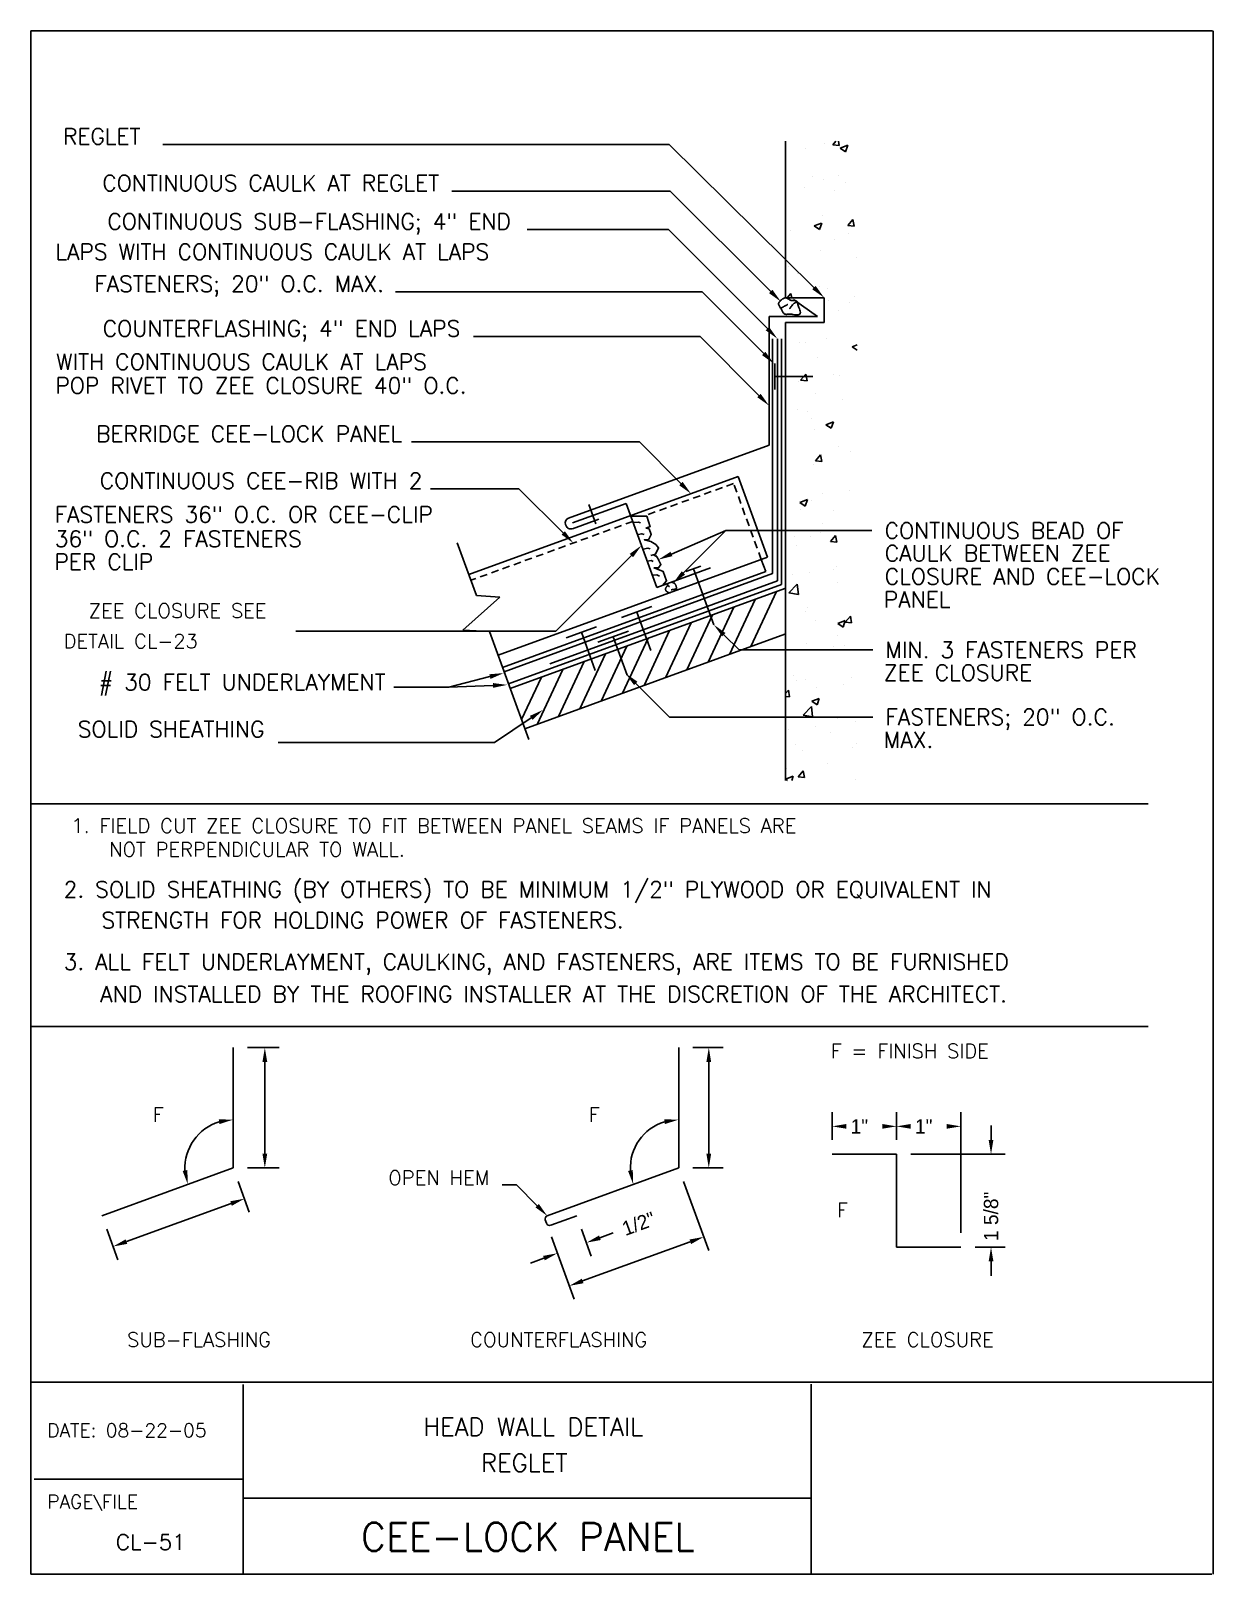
# Model space of a CAD drawing. Extents: x -4.2 to 22.3, y -4.2 to 30.3.
import ezdxf
from ezdxf.enums import TextEntityAlignment as Align

# ---------------------------------------------------------------- set-up
doc = ezdxf.new("R2010")
doc.units = 0
doc.header["$LTSCALE"] = 0.333325
doc.header["$MEASUREMENT"] = 0
doc.linetypes.add('HIDDENX2', pattern=[0.75, 0.5, -0.25])
doc.layers.get('0').update_dxf_attribs({"linetype": 'CONTINUOUS'})
for name, color, linetype in [('1', 7, 'CONTINUOUS'), ('BORDER', 7, 'CONTINUOUS'), ('CMP-FLSH', 7, 'CONTINUOUS'), ('DIM-TXT', 7, 'CONTINUOUS'), ('STRCTR', 7, 'CONTINUOUS')]:
    doc.layers.add(name, color=color, linetype=linetype)
doc.styles.add('AU101S01', font='SIMPLEX.SHX')
doc.styles.add('ROMANS', font='romans', dxfattribs={"height": 0.25})

# ---------------------------------------------------------------- blocks, each defined once
blk = doc.blocks.new('*X1')
at = {"color": 0, "linetype": 'CONTINUOUS'}
for p, q in [((12.067, 25.199), (12.067, 25.199)), ((12.401, 25.289), (12.401, 25.289)), ((12.537, 25.261), (12.537, 25.261)), ((12.54, 25.267), (12.594, 25.331)), ((12.54, 25.267), (12.652, 25.257)), ((12.652, 25.257), (12.639, 25.331)), ((12.669, 25.21), (12.801, 25.26)), ((12.669, 25.21), (12.763, 25.147)), ((12.763, 25.147), (12.801, 25.26)), ((12.181, 24.719), (12.181, 24.719)), ((12.378, 24.665), (12.378, 24.665)), ((12.643, 24.74), (12.643, 24.74)), ((12.753, 24.615), (12.753, 24.615)), ((12.043, 24.521), (12.043, 24.521)), ((12.576, 24.467), (12.576, 24.467)), ((12.355, 24.041), (12.355, 24.041)), ((11.808, 23.766), (11.808, 23.766)), ((12.213, 23.85), (12.344, 23.9)), ((12.213, 23.85), (12.306, 23.787)), ((12.26, 23.875), (12.26, 23.875)), ((12.306, 23.787), (12.345, 23.9)), ((12.8, 23.857), (12.891, 23.965)), ((12.8, 23.857), (12.912, 23.847)), ((12.912, 23.847), (12.891, 23.965)), ((12.566, 23.621), (12.566, 23.621)), ((12.809, 23.723), (12.809, 23.723)), ((12.332, 23.417), (12.332, 23.417)), ((12.951, 23.292), (12.951, 23.292)), ((11.767, 23.136), (11.767, 23.136)), ((11.922, 23.022), (11.922, 23.022)), ((11.743, 22.596), (11.806, 22.672)), ((11.82, 22.596), (11.806, 22.672)), ((12.31, 22.793), (12.31, 22.793)), ((12.443, 22.765), (12.443, 22.765)), ((12.458, 22.552), (12.458, 22.552)), ((12.839, 22.513), (12.839, 22.513)), ((12.927, 22.614), (12.927, 22.614)), ((12.638, 22.365), (12.638, 22.365)), ((12.434, 21.874), (12.434, 21.874)), ((11.965, 21.813), (11.965, 21.813)), ((12.07, 21.812), (12.07, 21.812)), ((12.876, 21.735), (12.963, 21.769)), ((12.876, 21.735), (12.963, 21.677)), ((12.264, 21.544), (12.264, 21.544)), ((11.941, 21.135), (11.941, 21.135)), ((11.976, 21.154), (12.066, 21.262)), ((11.976, 21.154), (12.088, 21.144)), ((12.088, 21.144), (12.066, 21.262)), ((12.56, 21.247), (12.56, 21.247)), ((12.651, 21.228), (12.651, 21.228)), ((12.241, 20.92), (12.241, 20.92)), ((12.706, 20.812), (12.706, 20.812)), ((11.916, 20.647), (11.916, 20.647)), ((12.101, 20.602), (12.101, 20.602)), ((12.158, 20.489), (12.158, 20.489)), ((12.218, 20.296), (12.218, 20.296)), ((12.42, 20.376), (12.551, 20.426)), ((12.42, 20.376), (12.513, 20.313)), ((12.513, 20.313), (12.551, 20.426)), ((12.632, 19.991), (12.632, 19.991)), ((12.236, 19.743), (12.326, 19.851)), ((12.236, 19.743), (12.348, 19.734)), ((12.348, 19.734), (12.326, 19.851)), ((12.333, 19.859), (12.333, 19.859)), ((12.849, 19.905), (12.849, 19.905)), ((12.196, 19.672), (12.196, 19.672)), ((12.355, 19.166), (12.355, 19.166)), ((12.825, 19.228), (12.825, 19.228)), ((11.964, 19.016), (12.095, 19.066)), ((11.964, 19.016), (12.057, 18.953)), ((11.968, 18.901), (11.968, 18.901)), ((12.057, 18.953), (12.095, 19.066)), ((12.173, 19.047), (12.173, 19.047)), ((12.363, 18.649), (12.363, 18.649)), ((12.555, 18.872), (12.555, 18.872)), ((11.862, 18.426), (11.862, 18.426)), ((12.15, 18.423), (12.15, 18.423)), ((12.331, 18.488), (12.331, 18.488)), ((12.496, 18.333), (12.587, 18.441)), ((12.608, 18.323), (12.587, 18.441)), ((11.911, 18.273), (11.911, 18.273)), ((12.496, 18.333), (12.608, 18.323)), ((12.548, 17.842), (12.548, 17.842)), ((12.596, 17.905), (12.596, 17.905)), ((11.77, 17.434), (11.916, 17.586)), ((11.838, 17.749), (11.838, 17.749)), ((11.937, 17.408), (11.916, 17.586)), ((12.127, 17.799), (12.127, 17.799)), ((12.627, 17.617), (12.627, 17.617)), ((11.77, 17.434), (11.937, 17.408)), ((12.055, 17.102), (12.055, 17.102)), ((12.104, 17.175), (12.104, 17.175)), ((12.756, 16.923), (12.847, 17.03)), ((12.868, 16.913), (12.847, 17.03)), ((12.231, 16.947), (12.231, 16.947)), ((12.627, 16.902), (12.758, 16.952)), ((12.627, 16.902), (12.72, 16.839)), ((12.72, 16.839), (12.758, 16.952)), ((12.756, 16.923), (12.868, 16.913)), ((12.082, 16.551), (12.082, 16.551)), ((12.549, 16.498), (12.549, 16.498)), ((12.626, 16.695), (12.626, 16.695)), ((12.746, 16.519), (12.746, 16.519)), ((11.858, 15.994), (11.858, 15.994)), ((12.059, 15.927), (12.059, 15.927)), ((12.859, 15.952), (12.859, 15.952)), ((11.713, 15.68), (11.762, 15.738)), ((11.784, 15.62), (11.762, 15.738)), ((11.905, 15.899), (11.905, 15.899)), ((12.253, 15.779), (12.253, 15.779)), ((12.722, 15.841), (12.722, 15.841)), ((11.713, 15.626), (11.784, 15.62)), ((12.019, 15.297), (12.165, 15.449)), ((12.186, 15.271), (12.165, 15.449)), ((12.171, 15.542), (12.302, 15.592)), ((12.171, 15.542), (12.264, 15.479)), ((12.264, 15.479), (12.302, 15.592)), ((12.019, 15.297), (12.186, 15.271)), ((12.036, 15.302), (12.036, 15.302)), ((12.621, 15.243), (12.621, 15.243)), ((12.939, 15.195), (12.939, 15.195)), ((11.759, 15.04), (11.759, 15.04)), ((12.229, 15.102), (12.229, 15.102)), ((12.494, 14.994), (12.494, 14.994)), ((11.888, 14.784), (11.888, 14.784)), ((12.013, 14.678), (12.013, 14.678)), ((12.889, 14.742), (12.889, 14.742)), ((12.96, 14.798), (12.96, 14.798)), ((11.736, 14.362), (11.736, 14.362)), ((11.932, 14.22), (12.022, 14.327)), ((12.044, 14.21), (12.022, 14.327)), ((12.446, 14.456), (12.446, 14.456)), ((11.714, 14.182), (11.846, 14.233)), ((11.714, 14.182), (11.749, 14.159)), ((11.821, 14.159), (11.846, 14.233)), ((11.932, 14.22), (12.044, 14.21)), ((12.938, 14.174), (12.938, 14.174))]:
    blk.add_line(p, q, dxfattribs=at)

msp = doc.modelspace()

# ---------------------------------------------------------------- linework, layer by layer
at = {"layer": '1', "color": 5}
for p, q in [((-4.174, 30.298), (-4.174, -4.231)), ((22.27, 30.298), (-4.174, 30.298)), ((22.285, -4.231), (22.285, 30.298)), ((-4.174, 0.065), (22.257, 0.065)), ((0.578, -4.231), (0.578, 0.009)), ((13.292, 0.019), (13.292, -2.106)), ((0.553, -2.106), (-4.102, -2.106)), ((13.292, -2.106), (13.292, -4.231)), ((0.578, -2.532), (13.292, -2.532)), ((-4.174, -4.231), (22.257, -4.231))]:
    msp.add_line(p, q, dxfattribs=at)
at = {"layer": '1', "color": 7}
msp.add_line((16.179, -4.231), (4.065, -4.231), dxfattribs=at)
at = {"layer": 'BORDER', "color": 5}
for p, q in [((-4.174, 13), (20.834, 13)), ((-4.174, 8.021), (20.834, 8.021))]:
    msp.add_line(p, q, dxfattribs=at)
at = {"layer": 'CMP-FLSH', "color": 1, "linetype": 'CONTINUOUS'}
for p, q in [((13.431, 23.91), (12.89, 24.29)), ((12.347, 21.03), (12.347, 23.91)), ((12.347, 23.91), (13.431, 23.91)), ((12.535, 17.991), (12.535, 23.409)), ((7.857, 19.396), (12.347, 21.03)), ((11.652, 20.324), (5.627, 18.131)), ((12.309, 18.52), (11.652, 20.324)), ((9.148, 19.726), (7.945, 19.288)), ((9.834, 17.843), (9.148, 19.726)), ((8.537, 19.375), (7.944, 19.159)), ((7.803, 19.225), (7.792, 19.255)), ((6.284, 16.327), (12.309, 18.52)), ((12.271, 18.2), (12.172, 18.47)), ((6.379, 16.056), (12.271, 18.2)), ((12.535, 17.991), (7.437, 16.135)), ((11.036, 18.28), (9.834, 17.843)), ((0.356, 7.549), (0.356, 4.856)), ((10.324, 7.549), (10.324, 4.856)), ((0.356, 4.856), (-2.586, 3.785)), ((10.324, 4.856), (7.382, 3.785)), ((13.758, 5.165), (15.198, 5.165)), ((15.198, 5.165), (15.198, 3.085)), ((7.338, 3.692), (7.365, 3.618)), ((7.459, 3.574), (8.041, 3.786)), ((15.198, 3.085), (16.638, 3.085))]:
    msp.add_line(p, q, dxfattribs=at)
at = {"layer": 'CMP-FLSH', "color": 6, "linetype": 'CONTINUOUS'}
for p, q in [((12.472, 22.852), (12.472, 22.272)), ((12.472, 22.562), (13.328, 22.562)), ((8.473, 19.268), (8.316, 19.699)), ((9.645, 19.19), (9.591, 19.174)), ((9.666, 19.158), (9.591, 19.174)), ((9.804, 18.589), (9.703, 18.556)), ((9.814, 18.546), (9.761, 18.573)), ((10.485, 18.198), (10.823, 18.321)), ((10.654, 18.259), (11.108, 17.012)), ((10.077, 17.894), (10.116, 17.861)), ((9.725, 17.418), (9.044, 17.17)), ((9.384, 17.294), (9.697, 16.435)), ((8.486, 16.967), (7.805, 16.719)), ((8.146, 16.843), (8.458, 15.984)), ((9.199, 16.866), (8.518, 16.618)), ((8.858, 16.742), (9.171, 15.882))]:
    msp.add_line(p, q, dxfattribs=at)
at = {"layer": 'CMP-FLSH', "color": 9, "linetype": 'HIDDENX2'}
for p, q in [((11.553, 20.171), (9.534, 19.437)), ((12.172, 18.47), (11.553, 20.171)), ((9.295, 19.323), (5.673, 18.004))]:
    msp.add_line(p, q, dxfattribs=at)
at = {"layer": 'CMP-FLSH', "color": 6, "linetype": 'CONTINUOUS'}
for points in [[(12.717, 24.328, 0), (12.708, 24.326, 0), (12.699, 24.323, 0), (12.688, 24.32, 0), (12.678, 24.315, 0), (12.667, 24.311, 0), (12.657, 24.305, 0), (12.647, 24.3, 0), (12.639, 24.295, 0), (12.632, 24.29, 0), (12.623, 24.282, 0), (12.613, 24.273, 0), (12.602, 24.262, 0), (12.592, 24.25, 0), (12.581, 24.237, 0), (12.573, 24.224, 0), (12.565, 24.212, 0), (12.56, 24.2, 0), (12.558, 24.189, 0), (12.559, 24.177, 0), (12.563, 24.165, 0), (12.569, 24.151, 0), (12.577, 24.137, 0), (12.586, 24.123, 0), (12.596, 24.11, 0), (12.605, 24.097, 0), (12.613, 24.085, 0), (12.619, 24.075, 0), (12.625, 24.064, 0), (12.632, 24.051, 0), (12.64, 24.036, 0), (12.647, 24.021, 0), (12.656, 24.005, 0), (12.665, 23.991, 0), (12.674, 23.978, 0), (12.683, 23.968, 0), (12.693, 23.961, 0), (12.702, 23.957, 0), (12.714, 23.956, 0), (12.726, 23.955, 0), (12.74, 23.955, 0), (12.754, 23.957, 0), (12.768, 23.958, 0), (12.781, 23.959, 0), (12.794, 23.96, 0), (12.804, 23.961, 0), (12.826, 23.959, 0), (12.853, 23.956, 0), (12.882, 23.951, 0), (12.913, 23.946, 0), (12.944, 23.942, 0), (12.974, 23.941, 0), (13, 23.942, 0), (13.022, 23.949, 0), (13.037, 23.961, 0), (13.045, 23.978, 0), (13.047, 23.999, 0), (13.043, 24.024, 0), (13.036, 24.051, 0), (13.026, 24.079, 0), (13.015, 24.106, 0), (13.004, 24.132, 0), (12.995, 24.156, 0), (12.988, 24.176, 0), (12.987, 24.183, 0), (12.985, 24.192, 0), (12.983, 24.201, 0), (12.981, 24.211, 0), (12.979, 24.221, 0), (12.976, 24.231, 0), (12.972, 24.24, 0), (12.968, 24.247, 0), (12.964, 24.252, 0), (12.954, 24.257, 0), (12.942, 24.26, 0), (12.928, 24.262, 0), (12.912, 24.262, 0), (12.896, 24.262, 0), (12.88, 24.262, 0), (12.865, 24.262, 0), (12.852, 24.263, 0), (12.841, 24.265, 0), (12.829, 24.269, 0), (12.815, 24.276, 0), (12.801, 24.284, 0), (12.786, 24.292, 0), (12.771, 24.301, 0), (12.756, 24.31, 0), (12.742, 24.318, 0), (12.729, 24.324, 0), (12.717, 24.328, 0)], [(12.619, 24.1, 0), (12.626, 24.104, 0), (12.634, 24.108, 0), (12.643, 24.112, 0), (12.652, 24.117, 0), (12.661, 24.121, 0), (12.67, 24.126, 0), (12.679, 24.131, 0), (12.686, 24.135, 0), (12.693, 24.138, 0), (12.701, 24.142, 0), (12.71, 24.147, 0), (12.72, 24.152, 0), (12.731, 24.158, 0), (12.742, 24.163, 0), (12.752, 24.168, 0), (12.76, 24.172, 0), (12.765, 24.175, 0), (12.767, 24.176, 0)], [(12.964, 24.227, 0), (12.956, 24.224, 0), (12.948, 24.221, 0), (12.939, 24.217, 0), (12.93, 24.213, 0), (12.921, 24.208, 0), (12.912, 24.203, 0), (12.903, 24.198, 0), (12.896, 24.193, 0), (12.89, 24.189, 0), (12.88, 24.179, 0), (12.868, 24.165, 0), (12.855, 24.149, 0), (12.843, 24.132, 0), (12.831, 24.115, 0), (12.82, 24.099, 0), (12.812, 24.087, 0), (12.806, 24.078, 0), (12.804, 24.075, 0)], [(9.645, 19.19, 0), (9.684, 19.201, 0), (9.608, 19.437, 0), (9.251, 19.437, 0)], [(9.315, 19.3, 0), (9.421, 19.305, 0), (9.469, 19.289, 0)], [(9.416, 19.026, 0), (9.496, 19.048, 0), (9.554, 19.032, 0)], [(9.804, 18.589, 0), (9.875, 18.729, 0), (9.812, 18.807, 0), (9.697, 18.873, 0), (9.557, 18.912, 0), (9.646, 18.912, 0), (9.71, 19.03, 0), (9.666, 19.158, 0)], [(9.528, 18.699, 0), (9.634, 18.72, 0), (9.687, 18.709, 0)], [(9.629, 18.431, 0), (9.708, 18.447, 0), (9.751, 18.425, 0)], [(9.965, 17.89, 0), (10.054, 17.994, 0), (9.977, 18.204, 0), (9.774, 18.283, 0), (9.875, 18.283, 0), (9.926, 18.361, 0), (9.85, 18.506, 0), (9.809, 18.556, 0)], [(9.74, 18.119, 0), (9.836, 18.13, 0), (9.894, 18.097, 0)], [(10.09, 17.935, 0), (10.088, 17.93, 0), (10.087, 17.925, 0), (10.084, 17.92, 0), (10.082, 17.914, 0), (10.08, 17.908, 0), (10.077, 17.902, 0), (10.075, 17.897, 0), (10.073, 17.892, 0), (10.07, 17.888, 0), (10.067, 17.882, 0), (10.063, 17.875, 0), (10.057, 17.867, 0), (10.052, 17.859, 0), (10.047, 17.851, 0), (10.041, 17.843, 0), (10.037, 17.835, 0), (10.034, 17.828, 0), (10.032, 17.821, 0), (10.031, 17.816, 0), (10.03, 17.81, 0), (10.03, 17.804, 0), (10.031, 17.797, 0), (10.032, 17.79, 0), (10.033, 17.784, 0), (10.034, 17.777, 0), (10.036, 17.772, 0), (10.038, 17.768, 0), (10.041, 17.764, 0), (10.044, 17.761, 0), (10.049, 17.757, 0), (10.053, 17.754, 0), (10.058, 17.751, 0), (10.064, 17.748, 0), (10.069, 17.745, 0), (10.073, 17.743, 0), (10.077, 17.741, 0), (10.083, 17.738, 0), (10.09, 17.735, 0), (10.098, 17.732, 0), (10.107, 17.73, 0), (10.116, 17.727, 0), (10.123, 17.724, 0), (10.13, 17.722, 0), (10.134, 17.721, 0), (10.135, 17.721, 0)], [(10.135, 17.721, 0), (10.135, 17.721, 0), (10.135, 17.721, 0), (10.135, 17.721, 0), (10.135, 17.721, 0), (10.135, 17.721, 0), (10.135, 17.721, 0), (10.135, 17.721, 0), (10.135, 17.721, 0), (10.135, 17.721, 0)], [(10.22, 17.801, 0), (10.213, 17.8, 0), (10.205, 17.799, 0), (10.196, 17.798, 0), (10.186, 17.797, 0), (10.177, 17.796, 0), (10.168, 17.795, 0), (10.161, 17.795, 0), (10.157, 17.794, 0), (10.155, 17.794, 0)], [(10.174, 17.955, 0), (10.18, 17.954, 0), (10.187, 17.953, 0), (10.194, 17.952, 0), (10.201, 17.95, 0), (10.209, 17.947, 0), (10.216, 17.944, 0), (10.222, 17.941, 0), (10.228, 17.938, 0), (10.233, 17.935, 0), (10.237, 17.931, 0), (10.241, 17.926, 0), (10.245, 17.92, 0), (10.249, 17.913, 0), (10.253, 17.906, 0), (10.257, 17.899, 0), (10.26, 17.893, 0), (10.263, 17.886, 0), (10.265, 17.881, 0), (10.266, 17.879, 0), (10.267, 17.876, 0), (10.268, 17.873, 0), (10.269, 17.87, 0), (10.27, 17.866, 0), (10.27, 17.863, 0), (10.271, 17.86, 0), (10.271, 17.857, 0), (10.272, 17.854, 0), (10.272, 17.85, 0), (10.273, 17.845, 0), (10.273, 17.84, 0), (10.274, 17.834, 0), (10.274, 17.828, 0), (10.274, 17.822, 0), (10.273, 17.817, 0), (10.273, 17.812, 0), (10.272, 17.808, 0), (10.27, 17.805, 0), (10.268, 17.801, 0), (10.266, 17.797, 0), (10.263, 17.793, 0), (10.26, 17.789, 0), (10.257, 17.786, 0), (10.254, 17.783, 0), (10.253, 17.782, 0), (10.252, 17.781, 0)], [(10.272, 17.821, 0), (10.267, 17.819, 0), (10.262, 17.816, 0), (10.256, 17.814, 0), (10.25, 17.811, 0), (10.243, 17.808, 0), (10.237, 17.806, 0), (10.23, 17.804, 0), (10.225, 17.802, 0), (10.22, 17.801, 0)]]:
    msp.add_polyline3d(points, dxfattribs=at)
at = {"layer": 'CMP-FLSH', "color": 1, "linetype": 'CONTINUOUS'}
for centre, radius, start, end in [((7.895, 19.293), 0.11, 110.0023, 199.9983), ((7.906, 19.263), 0.11, 199.9993, 290.0006), ((7.407, 3.717), 0.073, 109.9986, 199.9989), ((7.434, 3.643), 0.073, 200.0028, 289.9983)]:
    msp.add_arc(centre, radius, start, end, dxfattribs=at)
at = {"layer": 'DIM-TXT', "color": 3, "linetype": 'CONTINUOUS'}
for p, q in [((10.11, 27.758), (-1.224, 27.758)), ((13.351, 24.553), (10.11, 27.758)), ((10.135, 26.714), (5.248, 26.714)), ((12.384, 24.467), (10.135, 26.714)), ((10.093, 25.854), (6.931, 25.854)), ((12.309, 23.636), (10.093, 25.854)), ((10.849, 24.46), (3.985, 24.46)), ((12.228, 23.079), (10.849, 24.46)), ((10.802, 23.459), (5.729, 23.459)), ((12.121, 22.139), (10.802, 23.459)), ((9.444, 21.103), (4.346, 21.103)), ((10.375, 20.168), (9.444, 21.103)), ((6.749, 20.053), (4.767, 20.053)), ((7.739, 19.065), (6.749, 20.053)), ((10.162, 18.593), (11.378, 19.116)), ((10.43, 18.169), (11.378, 19.116)), ((11.378, 19.116), (14.645, 19.116)), ((9.265, 18.558), (7.576, 16.868)), ((7.576, 16.868), (1.753, 16.868)), ((11.335, 16.786), (11.677, 16.448)), ((11.677, 16.448), (14.666, 16.448)), ((6.099, 15.85), (5.18, 15.614)), ((6.167, 15.653), (5.18, 15.614)), ((9.362, 15.699), (10.121, 14.946)), ((7.024, 14.927), (6.205, 14.375)), ((10.121, 14.946), (14.666, 14.946)), ((0.676, 7.549), (1.382, 7.549)), ((10.644, 7.549), (11.318, 7.549)), ((1.062, 7.229), (1.062, 5.176)), ((10.998, 7.229), (10.998, 5.176)), ((13.758, 5.485), (13.758, 6.107)), ((15.198, 5.485), (15.198, 6.107)), ((16.638, 3.405), (16.638, 6.107)), ((17.314, 5.485), (17.314, 5.805)), ((0.676, 4.856), (1.382, 4.856)), ((10.644, 4.856), (11.318, 4.856)), ((15.518, 5.165), (17.634, 5.165)), ((0.465, 4.555), (0.715, 3.868)), ((10.433, 4.555), (10.995, 3.013)), ((6.695, 4.476), (6.375, 4.476)), ((7.156, 4.012), (6.695, 4.476)), ((0.305, 4.06), (-2.035, 3.208)), ((-2.477, 3.485), (-2.227, 2.798)), ((8.15, 3.485), (8.369, 2.884)), ((7.475, 3.317), (7.984, 1.917)), ((8.175, 2.328), (10.584, 3.204)), ((8.56, 3.295), (8.861, 3.404)), ((7.308, 2.839), (7.007, 2.729)), ((16.958, 3.085), (17.634, 3.085)), ((17.314, 2.765), (17.314, 2.445))]:
    msp.add_line(p, q, dxfattribs=at)
at = {"layer": 'DIM-TXT', "color": 4, "linetype": 'CONTINUOUS'}
for p, q in [((11.94, 16.521), (12.513, 17.752)), ((10.983, 16.173), (11.557, 17.404)), ((11.461, 16.347), (12.035, 17.578)), ((10.026, 15.825), (10.6, 17.055)), ((10.504, 15.999), (11.078, 17.23)), ((9.069, 15.477), (9.643, 16.707)), ((9.548, 15.651), (10.121, 16.881)), ((8.112, 15.128), (8.686, 16.359)), ((8.591, 15.303), (9.165, 16.533)), ((7.156, 14.78), (7.729, 16.011)), ((7.634, 14.954), (8.208, 16.185)), ((6.808, 14.887), (7.251, 15.836))]:
    msp.add_line(p, q, dxfattribs=at)
at = {"layer": 'DIM-TXT', "color": 6, "linetype": 'CONTINUOUS'}
for points in [[(6.42, 15.954), (12.426, 18.159), (12.426, 23.409)], [(12.628, 17.907), (12.628, 21.341), (12.628, 23.409)], [(12.628, 17.907), (6.518, 15.685)]]:
    msp.add_lwpolyline(points, dxfattribs=at)
at = {"layer": 'DIM-TXT', "color": 3, "linetype": 'CONTINUOUS'}
for points in [[(5.18, 15.614), (3.946, 15.614)], [(6.205, 14.375), (1.361, 14.375)]]:
    msp.add_lwpolyline(points, dxfattribs=at)
for centre in [(0.356, 4.856), (10.324, 4.856)]:
    msp.add_arc(centre, 1.082, 107.0114, 182.9886, dxfattribs=at)
for points in [[(13.389, 24.591), (13.314, 24.515), (13.579, 24.328)], [(12.422, 24.505), (12.346, 24.429), (12.61, 24.241)], [(12.347, 23.673), (12.271, 23.598), (12.535, 23.409)], [(12.266, 23.116), (12.191, 23.041), (12.454, 22.852)], [(12.159, 22.176), (12.083, 22.101), (12.347, 21.912)], [(10.413, 20.206), (10.337, 20.13), (10.601, 19.941)], [(7.777, 19.103), (7.702, 19.027), (7.966, 18.839)], [(9.227, 18.596), (9.302, 18.52), (9.491, 18.784)], [(10.183, 18.544), (10.141, 18.642), (9.868, 18.466)], [(10.467, 18.131), (10.392, 18.207), (10.203, 17.943)], [(11.298, 16.749), (11.373, 16.824), (11.108, 17.012)], [(6.086, 15.902), (6.112, 15.798), (6.409, 15.929)], [(9.324, 15.661), (9.399, 15.737), (9.134, 15.924)], [(6.165, 15.706), (6.169, 15.599), (6.487, 15.665)], [(6.994, 14.971), (7.054, 14.883), (7.29, 15.106)], [(1.009, 7.229), (1.116, 7.229), (1.062, 7.549)], [(10.944, 7.229), (11.051, 7.229), (10.998, 7.549)], [(0.032, 5.943), (0.047, 5.838), (0.356, 5.938)], [(10, 5.943), (10.015, 5.838), (10.324, 5.938)], [(14.078, 5.84), (14.078, 5.734), (13.758, 5.787)], [(14.878, 5.84), (14.878, 5.734), (15.198, 5.787)], [(15.518, 5.84), (15.518, 5.734), (15.198, 5.787)], [(16.318, 5.84), (16.318, 5.734), (16.638, 5.787)], [(17.261, 5.485), (17.368, 5.485), (17.314, 5.165)], [(1.009, 5.176), (1.116, 5.176), (1.062, 4.856)], [(10.944, 5.176), (11.051, 5.176), (10.998, 4.856)], [(-0.672, 4.81), (-0.777, 4.789), (-0.661, 4.486)], [(9.296, 4.81), (9.191, 4.789), (9.307, 4.486)], [(0.287, 4.11), (0.323, 4.01), (0.606, 4.169)], [(7.194, 4.05), (7.118, 3.974), (7.382, 3.785)], [(-2.054, 3.258), (-2.017, 3.158), (-2.336, 3.098)], [(8.542, 3.345), (8.579, 3.244), (8.26, 3.185)], [(10.566, 3.255), (10.603, 3.154), (10.885, 3.314)], [(7.29, 2.889), (7.326, 2.789), (7.609, 2.948)], [(17.261, 2.765), (17.368, 2.765), (17.314, 3.085)], [(8.157, 2.378), (8.193, 2.277), (7.875, 2.218)]]:
    msp.add_solid(points, dxfattribs=at)
at = {"layer": 'STRCTR', "color": 4, "linetype": 'CONTINUOUS'}
for p, q in [((12.717, 24.328), (12.717, 27.828)), ((13.579, 24.328), (12.717, 24.328)), ((13.579, 23.771), (13.579, 24.328)), ((12.717, 23.771), (13.579, 23.771)), ((12.717, 23.771), (12.717, 13.528)), ((12.701, 17.82), (6.555, 15.583)), ((6.883, 14.681), (12.701, 16.798))]:
    msp.add_line(p, q, dxfattribs=at)
at = {"layer": 'STRCTR', "color": 2, "linetype": 'CONTINUOUS'}
for p, q in [((5.796, 17.667), (5.367, 18.845)), ((6.325, 17.626), (5.497, 16.889)), ((5.796, 17.667), (6.325, 17.626)), ((5.497, 16.889), (6.09, 16.861)), ((6.09, 16.861), (6.969, 14.444))]:
    msp.add_line(p, q, dxfattribs=at)

# ---------------------------------------------------------------- block references
at = {"layer": 'DIM-TXT', "color": 4, "linetype": 'CONTINUOUS', "xscale": 1.28, "yscale": 1.28, "zscale": 1.28}
msp.add_blockref('*X1', (-2.277, -4.595), dxfattribs=at)

# ---------------------------------------------------------------- texts
at = {"layer": '1', "color": 7, "style": 'AU101S01'}
for s, p in [('DATE: 08-22-05', (-3.809, -1.166)), ('PAGE\\FILE', (-3.809, -2.763))]:
    msp.add_text(s, height=0.306, dxfattribs=at).set_placement(p)
at = {"layer": 'BORDER', "color": 3, "linetype": 'CONTINUOUS', "style": 'ROMANS'}
for s, p in [('HEAD WALL DETAIL', (7.069, -1.134)), ('REGLET', (6.868, -1.941))]:
    msp.add_text(s, height=0.4, dxfattribs=at).set_placement(p, align=Align.CENTER)
at = {"layer": 'BORDER', "color": 5, "style": 'ROMANS'}
msp.add_text('CEE-LOCK PANEL', height=0.625, dxfattribs=at).set_placement((6.948, -3.396), align=Align.MIDDLE)
at = {"layer": 'BORDER', "color": 2, "linetype": 'CONTINUOUS', "style": 'ROMANS'}
msp.add_text('CL-51', height=0.35, dxfattribs=at).set_placement((-1.49, -3.516), align=Align.MIDDLE)
at = {"layer": 'DIM-TXT', "color": 3, "linetype": 'CONTINUOUS', "style": 'ROMANS'}
for s, height, p in [('REGLET', 0.3584, (-1.719, 27.758)), ('CONTINUOUS CAULK AT REGLET', 0.3584, (4.966, 26.714)), ('CONTINUOUS SUB-FLASHING; 4" END', 0.3584, (6.57, 25.854)), ('FASTENERS; 20" O.C. MAX.', 0.3584, (3.731, 24.46)), ('COUNTERFLASHING; 4" END LAPS', 0.3584, (5.438, 23.459)), ('BERRIDGE CEE-LOCK PANEL', 0.3584, (4.137, 21.103)), ('CONTINUOUS CEE-RIB WITH 2', 0.3584, (4.589, 20.053)), ('ZEE CLOSURE SEE', 0.32, (1.099, 17.163)), ('# 30 FELT UNDERLAYMENT', 0.3584, (3.766, 15.548)), ('SOLID SHEATHING', 0.3584, (1.054, 14.496)), ('OPEN HEM', 0.32, (6.087, 4.476))]:
    msp.add_text(s, height=height, dxfattribs=at).set_placement(p, align=Align.RIGHT)
for s, height, p in [('LAPS WITH CONTINUOUS CAULK AT LAPS', 0.3584, (-3.624, 25.176)), ('WITH CONTINUOUS CAULK AT LAPS', 0.3584, (-3.607, 22.712)), ('POP RIVET TO ZEE CLOSURE 40" O.C.', 0.3584, (-3.624, 22.184)), ('FASTENERS 36" O.C. OR CEE-CLIP', 0.3584, (-3.641, 19.299)), ('36" O.C. 2 FASTENERS', 0.3584, (-3.641, 18.755)), ('CONTINUOUS BEAD OF', 0.3584, (14.933, 18.937)), ('CAULK BETWEEN ZEE', 0.3584, (14.938, 18.43)), ('PER CLIP', 0.3584, (-3.645, 18.237)), ('CLOSURE AND CEE-LOCK', 0.3584, (14.938, 17.912)), ('PANEL', 0.3584, (14.917, 17.394)), ('DETAIL CL-23', 0.32, (-3.442, 16.483)), ('MIN. 3 FASTENERS PER', 0.3584, (14.954, 16.269)), ('ZEE CLOSURE', 0.3584, (14.917, 15.758)), ('FASTENERS; 20" O.C.', 0.3584, (14.954, 14.767)), ('MAX.', 0.3584, (14.917, 14.257)), ('1. FIELD CUT ZEE CLOSURE TO FIT BETWEEN PANEL SEAMS IF PANELS ARE', 0.32, (-3.269, 12.353)), ('NOT PERPENDICULAR TO WALL.', 0.32, (-2.425, 11.822)), ('2. SOLID SHEATHING (BY OTHERS) TO BE MINIMUM 1/2" PLYWOOD OR EQUIVALENT IN', 0.3584, (-3.44, 10.91)), ('STRENGTH FOR HOLDING POWER OF FASTENERS.', 0.3584, (-2.595, 10.221)), ('3. ALL FELT UNDERLAYMENT, CAULKING, AND FASTENERS, ARE ITEMS TO BE FURNISHED', 0.3584, (-3.44, 9.289)), ('AND INSTALLED BY THE ROOFING INSTALLER AT THE DISCRETION OF THE ARCHITECT.', 0.3584, (-2.62, 8.568)), ('F = FINISH SIDE', 0.32, (13.725, 7.314)), ('F', 0.32, (-1.449, 5.89)), ('F', 0.32, (8.309, 5.89)), ('F', 0.32, (13.865, 3.755))]:
    msp.add_text(s, height=height, dxfattribs=at).set_placement(p)
at = {"layer": 'DIM-TXT', "color": 3, "linetype": 'CONTINUOUS'}
for p in [(14.173, 5.627), (15.613, 5.627)]:
    msp.add_text('1"', height=0.32, dxfattribs=at).set_placement(p)
for s, rotation, p in [('1 5/8"', 90, (17.474, 3.222)), ('1/2"', 20, (9.131, 3.332))]:
    msp.add_text(s, height=0.32, rotation=rotation, dxfattribs=at).set_placement(p)
at = {"layer": 'DIM-TXT', "color": 4, "linetype": 'CONTINUOUS', "style": 'ROMANS'}
for s, p in [('SUB-FLASHING', (-0.41, 0.854)), ('COUNTERFLASHING', (7.64, 0.854)), ('ZEE CLOSURE', (15.892, 0.854))]:
    msp.add_text(s, height=0.32, dxfattribs=at).set_placement(p, align=Align.CENTER)

doc.saveas('drawing.dxf')
